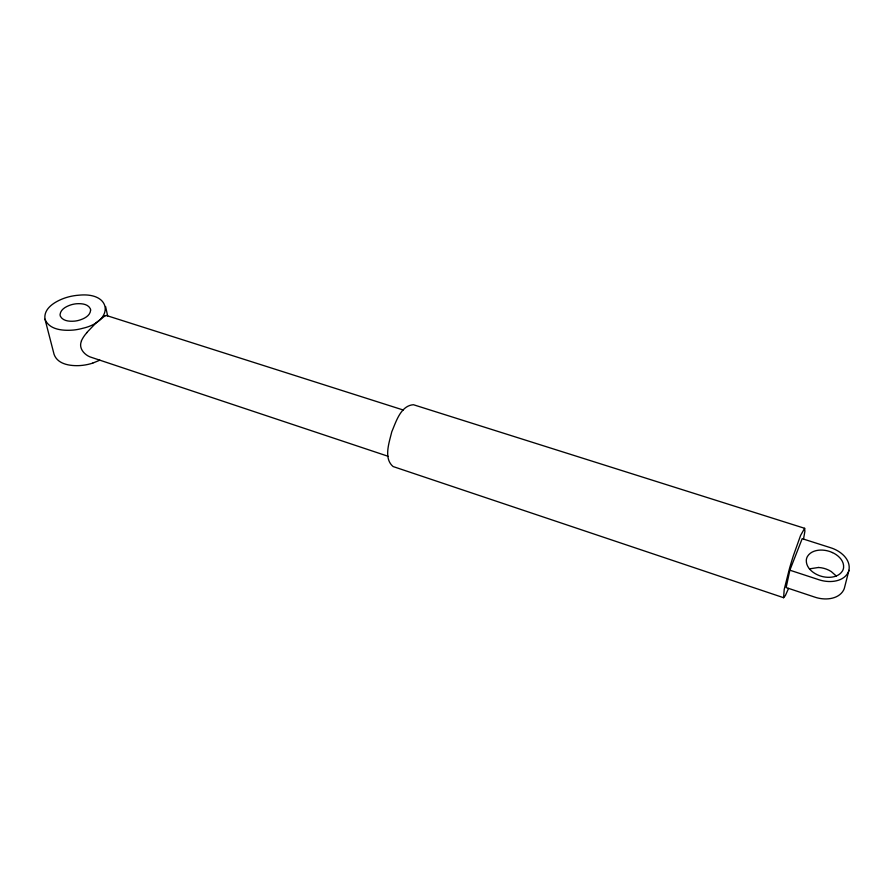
<?xml version="1.0" encoding="UTF-8"?>
<svg xmlns="http://www.w3.org/2000/svg" width="894" height="894" viewBox="0 0 894 894"><rect width="100%" height="100%" fill="white"/><g stroke="black" fill="none" stroke-linecap="round" stroke-linejoin="round"><path stroke-width="1.34" d="M848.931 570.316C851.099 559.208 840.204 550.682 830.682 547.754L802.186 538.669L789.86 570.193L786.139 587.581L814.903 597.158A34.844 34.844 0 0 0 822.223 598.756C830.045 599.617 839.589 597.605 843.601 590.118A11.901 11.901 0 0 0 844.506 587.704L848.931 570.316A11.745 11.745 0 0 1 848.026 572.73C843.936 580.251 834.303 582.195 826.425 581.346A35.76 35.76 0 0 1 819.005 579.759L789.86 570.193M803.494 539.16L804.891 531.327L804.645 528.309L413.43 404.725C400.691 405.608 396.042 421.834 391.762 431.824C389.259 442.418 383.314 458.287 393.092 466.545L783.602 597.706L785.379 595.549L788.553 588.386M81.488 340.983C78.102 348.403 84.941 355.622 91.769 357.488L388.018 456.253M86.696 332.646L96.306 322.633L104.766 316.018M99.849 360.181L92.73 363.12M809.439 568.875L818.625 567.455M804.645 528.309L800.611 535.383L793.38 555.677A450.062 450.062 0 0 0 789.503 568.45L784.206 589.459L783.602 597.706M106.755 315.604L403.261 410.011M832.47 552.57C838.259 555.208 844.182 560.639 843.601 567.545A9.029 9.029 0 0 1 842.506 570.897C838.661 577.166 830.18 578.139 823.542 576.809A27.759 27.759 0 0 1 818.569 575.311C812.4 572.808 805.93 567.355 806.31 560.102A9.052 9.052 0 0 1 807.461 556.437C810.523 551.319 817.082 549.776 822.67 550.112A27.356 27.356 0 0 1 832.459 552.581M836.27 575.993L831.275 571.568A26.351 26.351 0 0 0 818.625 567.489M44.991 319.203C49.271 330.154 63.642 330.903 73.688 330.031A56.389 56.389 0 0 0 82.684 328.31C114.398 321.237 112.152 291.779 78.929 295.188A55.707 55.707 0 0 0 64.29 298.205C55.473 301.412 43.348 308.151 44.991 319.203L54.087 354.404C57.808 364.685 70.905 366.138 80.382 365.545A52.925 52.925 0 0 0 92.73 363.12M105.581 306.508L107.649 315.895M104.81 316.074A3.978 3.978 0 0 1 106.755 315.459M81.354 340.916A32.564 32.564 0 0 1 86.807 332.747M90.607 310.084C90.272 316.018 83.69 318.923 78.717 320.365A28.217 28.217 0 0 1 74.571 321.125C69.665 321.538 63.15 321.225 60.457 316.398A4.66 4.66 0 0 1 60.077 314.464C60.691 309.123 66.379 306.363 70.939 304.865A28.094 28.094 0 0 1 76.649 303.748C81.376 303.446 87.746 303.837 90.249 308.564A4.66 4.66 0 0 1 90.607 310.084"/></g></svg>
